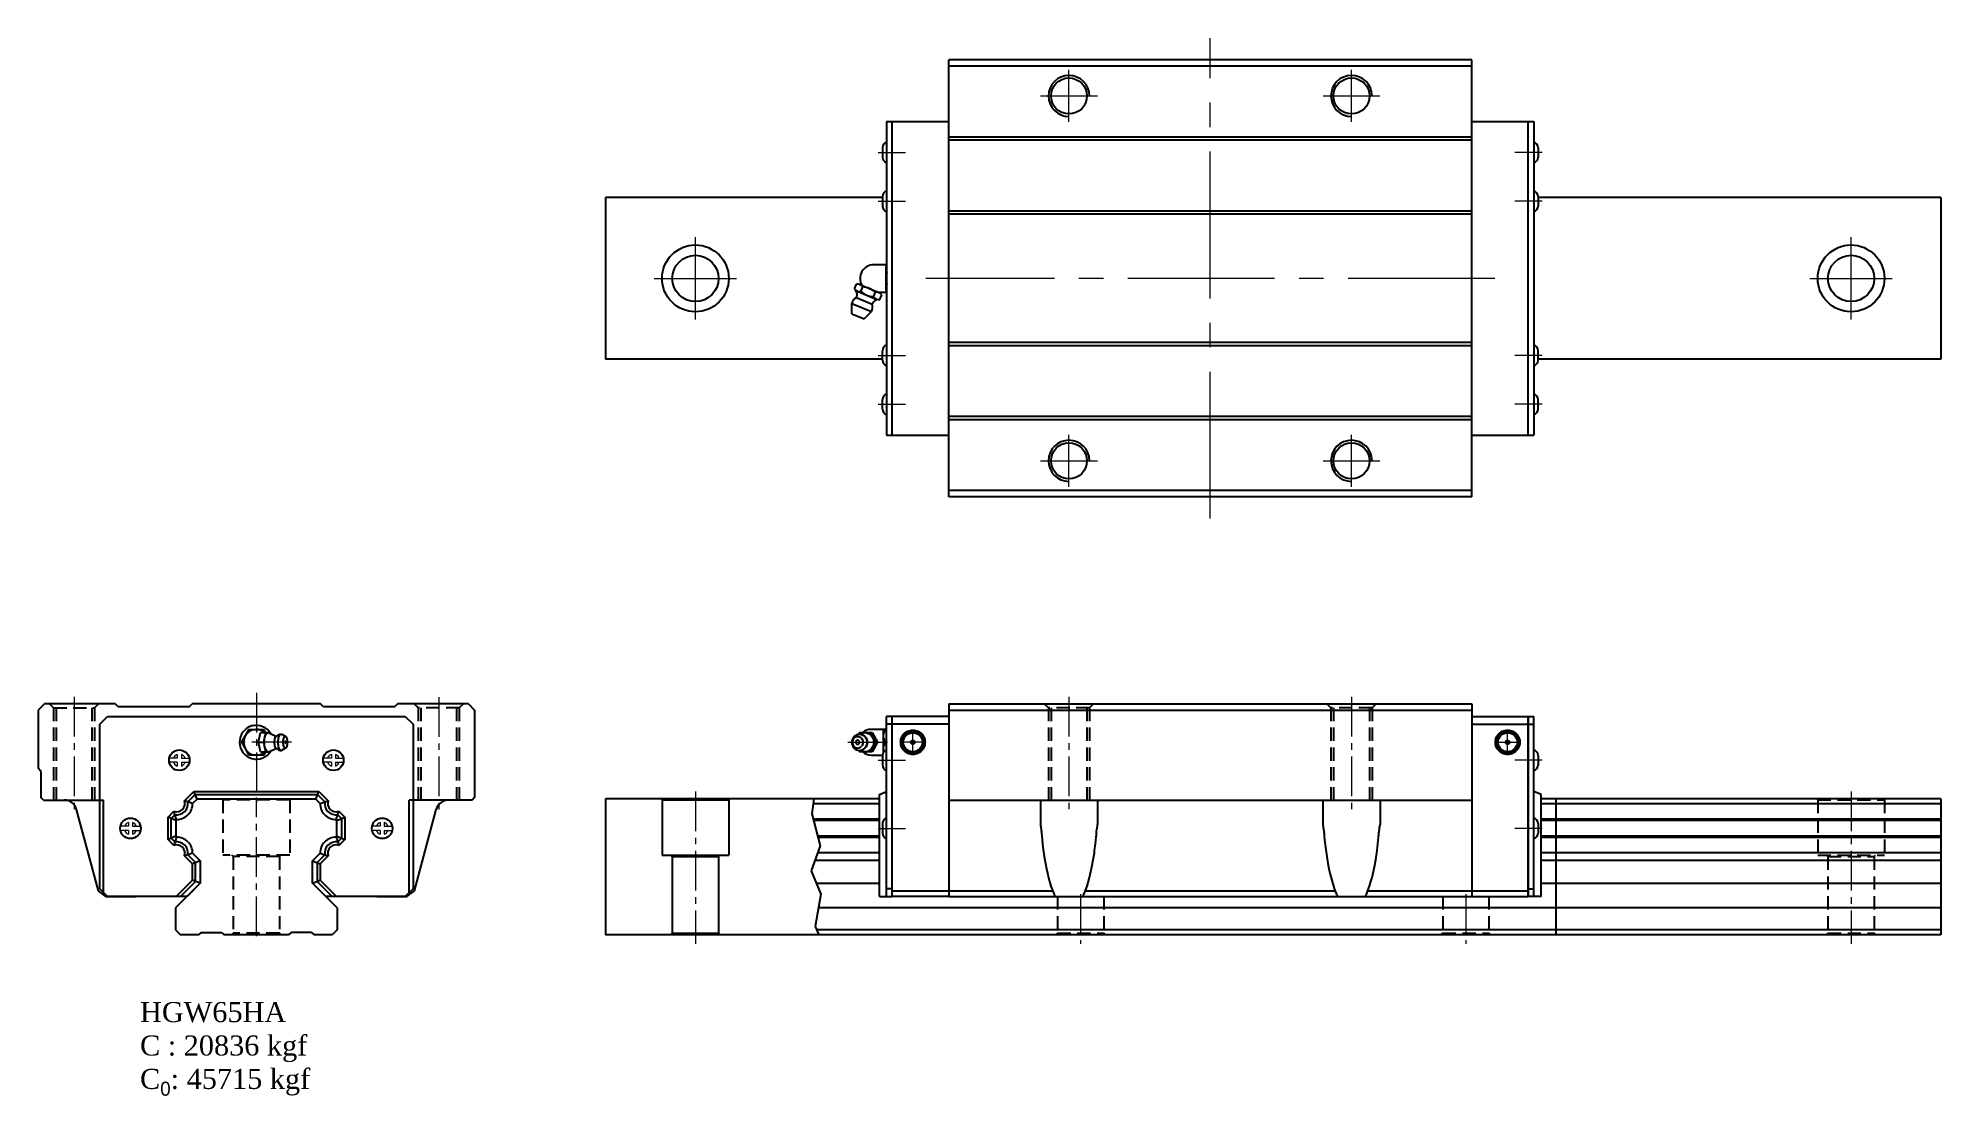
# Model space of a CAD drawing. Extents: x -85 to 656, y -78 to 334.
import ezdxf

# ---------------------------------------------------------------- set-up
doc = ezdxf.new("R2010")
doc.units = 0
doc.header["$LTSCALE"] = 3
doc.header["$MEASUREMENT"] = 0
doc.header["$PDSIZE"] = 0.001
doc.linetypes.add('CENTER2', pattern=[28.575, 19.05, -3.175, 3.175, -3.175])
doc.linetypes.add('DASHED2', pattern=[9.525, 6.35, -3.175])
doc.layers.get('0').update_dxf_attribs({"linetype": 'CONTINUOUS'})
doc.layers.add('中心線', color=4, linetype='CENTER2', lineweight=20)
doc.layers.add('指線', color=3, linetype='CONTINUOUS', lineweight=15)
doc.layers.add('建構線', color=1, linetype='CONTINUOUS')
doc.layers.add('虛線', color=6, linetype='DASHED2', plot=False)

msp = doc.modelspace()

# ---------------------------------------------------------------- linework, layer by layer
for p, q in [((473.23, 325.54), (269.63, 325.54)), ((269.63, 155.54), (269.63, 325.54)), ((473.23, 323.09), (269.63, 323.09)), ((473.23, 155.54), (473.23, 325.54)), ((245.43, 301.54), (245.43, 179.54)), ((245.43, 301.54), (269.63, 301.54)), ((247.63, 179.54), (247.63, 301.54)), ((473.23, 301.54), (497.43, 301.54)), ((495.23, 179.54), (495.23, 301.54)), ((497.43, 301.54), (497.43, 179.54)), ((243.79, 291.4), (243.79, 287.69)), ((473.23, 295.54), (269.63, 295.54)), ((473.23, 294.34), (269.63, 294.34)), ((499.07, 291.4), (499.07, 287.69)), ((135.96, 272.04), (135.96, 209.04)), ((243.79, 272.04), (135.96, 272.04)), ((243.79, 272.4), (243.79, 268.69)), ((473.23, 266.74), (269.63, 266.74)), ((499.07, 272.4), (499.07, 268.69)), ((655.96, 272.04), (499.07, 272.04)), ((655.96, 272.04), (655.96, 209.04)), ((473.23, 265.54), (269.63, 265.54)), ((240.4, 245.88), (245.29, 245.88)), ((245.19, 235.94), (245.19, 245.14)), ((232.89, 236.44), (233.65, 238.28)), ((235.04, 238.13), (242.48, 235.05)), ((235.36, 235.41), (236.13, 237.25)), ((231.86, 226.76), (231.86, 230.8)), ((231.86, 230.8), (239.54, 227.62)), ((233.94, 232.97), (239.85, 230.52)), ((233.97, 235.56), (241.41, 232.48)), ((240.32, 233.36), (241.09, 235.2)), ((241.91, 235.21), (245.29, 235.21)), ((242.8, 232.33), (243.56, 234.17)), ((231.86, 226.76), (236.68, 224.76)), ((236.68, 224.76), (239.54, 227.62)), ((473.23, 215.54), (269.63, 215.54)), ((243.79, 209.04), (135.96, 209.04)), ((243.79, 208.69), (243.79, 212.4)), ((473.23, 214.34), (269.63, 214.34)), ((499.07, 208.69), (499.07, 212.4)), ((655.96, 209.04), (499.07, 209.04)), ((243.79, 189.69), (243.79, 193.4)), ((499.07, 189.69), (499.07, 193.4)), ((473.23, 186.74), (269.63, 186.74)), ((473.23, 185.54), (269.63, 185.54)), ((245.43, 179.54), (269.63, 179.54)), ((473.23, 179.54), (497.43, 179.54)), ((473.23, 157.99), (269.63, 157.99)), ((473.23, 155.54), (269.63, 155.54)), ((245.43, 0), (245.43, 70)), ((247.63, 70), (245.43, 70)), ((247.63, 67), (245.43, 67)), ((247.63, 0), (247.63, 70)), ((495.23, 0), (495.23, 70)), ((495.23, 70), (497.43, 70)), ((495.23, 67), (497.43, 67)), ((497.43, 0), (497.43, 70)), ((243.79, 54.85), (243.79, 51.15)), ((499.07, 54.85), (499.07, 51.15)), ((242.63, 39.7), (245.43, 40.9)), ((242.63, 0), (242.63, 39.7)), ((500.23, 39.7), (497.43, 40.9)), ((500.23, 0), (500.23, 39.7)), ((243.79, 28.35), (243.79, 24.65)), ((499.07, 28.35), (499.07, 24.65)), ((242.63, 0), (247.63, 0)), ((247.63, 3), (245.43, 3)), ((495.23, 3), (497.43, 3)), ((500.23, 0), (495.23, 0))]:
    msp.add_line(p, q)
at = {"ltscale": 0.27}
for p, q in [((-82.55, 75), (-85, 72.55)), ((-55, 75), (-82.55, 75)), ((-53.8, 73.8), (-55, 75)), ((-26.2, 73.8), (-25, 75)), ((25, 75), (-25, 75)), ((26.2, 73.8), (25, 75)), ((53.8, 73.8), (55, 75)), ((82.55, 75), (55, 75)), ((82.55, 75), (85, 72.55)), ((269.63, 75), (269.63, 0)), ((269.63, 75), (473.23, 75)), ((473.23, 75), (473.23, 0)), ((-85, 72.55), (-85, 50)), ((-61, 67), (-58, 70)), ((-61, 3), (-61, 67)), ((-58, 70), (58, 70)), ((-26.2, 73.8), (-53.8, 73.8)), ((53.8, 73.8), (26.2, 73.8)), ((58, 70), (61, 67)), ((61, 67), (61, 3)), ((85, 72.55), (85, 38.5)), ((247.63, 0), (247.63, 70)), ((247.63, 0), (247.63, 70)), ((269.63, 70), (247.63, 70)), ((247.63, 0), (247.63, 70)), ((247.63, 0), (247.63, 70)), ((269.63, 67), (247.63, 67)), ((269.63, 72.55), (473.23, 72.55)), ((473.23, 70), (495.23, 70)), ((473.23, 67), (495.23, 67)), ((495.23, 70), (495.23, 0)), ((495.23, 70), (495.23, 0)), ((-2.89, 65), (-5.77, 60)), ((-5.77, 60), (-2.89, 55)), ((-2.89, 65), (2.89, 65)), ((0.8, 60), (1.63, 63.75)), ((0.8, 60), (2.91, 60)), ((1.63, 56.25), (0.8, 60)), ((1.63, 63.75), (5.39, 63.75)), ((3.61, 63.75), (2.89, 65)), ((2.91, 60), (3.74, 63.75)), ((3.74, 56.25), (2.91, 60)), ((3.13, 60), (3.16, 60.73)), ((3.16, 59.27), (3.13, 60)), ((3.16, 60.73), (3.24, 61.44)), ((3.24, 61.44), (3.37, 62.08)), ((3.37, 62.08), (3.55, 62.65)), ((3.55, 62.65), (3.77, 63.12)), ((3.77, 63.12), (4.02, 63.47)), ((4.02, 63.47), (4.29, 63.68)), ((4.29, 63.68), (4.57, 63.75)), ((4.57, 63.75), (4.85, 63.68)), ((4.85, 63.68), (7.35, 62.55)), ((5.47, 63.39), (5.39, 63.75)), ((7.1, 60), (7.12, 60.48)), ((7.12, 59.52), (7.1, 60)), ((7.12, 60.48), (7.17, 60.93)), ((7.17, 59.07), (7.12, 59.52)), ((7.17, 60.93), (7.26, 61.36)), ((7.26, 61.36), (7.38, 61.73)), ((7.35, 62.55), (7.65, 62.42)), ((7.38, 61.73), (7.52, 62.03)), ((7.52, 62.03), (7.68, 62.25)), ((7.65, 62.42), (7.92, 62.43)), ((7.68, 62.25), (7.85, 62.39)), ((7.85, 62.39), (7.92, 62.43)), ((7.92, 62.43), (8.61, 62.89)), ((8.4, 62.72), (8.61, 62.89)), ((8.48, 60), (8.51, 60.62)), ((8.51, 59.38), (8.48, 60)), ((8.51, 60.62), (8.58, 61.22)), ((8.58, 58.78), (8.51, 59.38)), ((8.58, 61.22), (8.69, 61.77)), ((8.61, 62.89), (9.02, 63.1)), ((8.69, 61.77), (8.84, 62.26)), ((8.84, 62.26), (9.03, 62.65)), ((9.02, 63.1), (9.25, 63.16)), ((9.03, 62.65), (9.24, 62.95)), ((9.24, 62.95), (9.47, 63.13)), ((9.25, 63.16), (9.7, 63.19)), ((9.47, 63.13), (9.7, 63.19)), ((9.7, 63.19), (9.94, 63.13)), ((9.94, 63.13), (11.51, 62.2)), ((10.48, 60), (10.5, 60.44)), ((10.5, 59.56), (10.48, 60)), ((10.5, 60.44), (10.55, 60.86)), ((10.55, 59.14), (10.5, 59.56)), ((10.55, 60.86), (10.63, 61.25)), ((10.63, 61.25), (10.73, 61.58)), ((10.73, 61.58), (10.86, 61.86)), ((10.86, 61.86), (11.01, 62.07)), ((11.01, 62.07), (11.17, 62.2)), ((11.17, 62.2), (11.34, 62.24)), ((11.34, 62.24), (11.51, 62.2)), ((11.51, 62.2), (11.67, 62.07)), ((11.82, 61.86), (11.67, 62.07)), ((11.95, 61.58), (11.82, 61.86)), ((12.05, 61.25), (11.95, 61.58)), ((12.13, 60.86), (12.05, 61.25)), ((12.18, 60.44), (12.13, 60.86)), ((12.13, 59.14), (12.18, 59.56)), ((12.2, 60), (12.18, 60.44)), ((12.18, 59.56), (12.2, 60)), ((231.92, 60.62), (231.86, 60)), ((231.86, 60), (231.92, 59.38)), ((232.08, 61.22), (231.92, 60.62)), ((231.92, 59.38), (232.08, 58.78)), ((232.1, 60.44), (232.06, 60)), ((232.06, 60), (232.1, 59.56)), ((232.36, 61.77), (232.08, 61.22)), ((232.22, 60.86), (232.1, 60.44)), ((232.1, 59.56), (232.22, 59.14)), ((232.41, 61.25), (232.22, 60.86)), ((232.72, 62.26), (232.36, 61.77)), ((232.67, 61.58), (232.41, 61.25)), ((232.67, 61.58), (232.98, 61.86)), ((232.72, 62.26), (233.17, 62.65)), ((232.98, 61.86), (233.34, 62.07)), ((233.17, 62.65), (233.68, 62.95)), ((233.31, 62.05), (233.31, 62.05)), ((233.34, 62.07), (233.73, 62.2)), ((233.68, 62.95), (234.23, 63.13)), ((233.73, 62.2), (234.13, 62.24)), ((234.13, 62.24), (234.54, 62.2)), ((234.23, 63.13), (234.81, 63.19)), ((234.54, 62.2), (234.92, 62.07)), ((234.94, 63.75), (234.63, 63.17)), ((234.81, 63.19), (235.38, 63.13)), ((234.92, 62.07), (235.28, 61.86)), ((234.94, 63.75), (239.81, 63.75)), ((235.09, 63.16), (235.61, 63.47)), ((235.28, 61.86), (235.59, 61.58)), ((235.38, 63.13), (235.56, 63.1)), ((235.38, 63.13), (235.94, 62.95)), ((235.56, 63.1), (236.11, 62.92)), ((235.59, 61.58), (235.85, 61.25)), ((235.61, 63.47), (236.26, 63.68)), ((235.85, 61.25), (236.04, 60.86)), ((235.94, 62.95), (236.45, 62.65)), ((236.04, 60.86), (236.16, 60.44)), ((236.16, 59.56), (236.04, 59.14)), ((236.11, 62.92), (236.62, 62.63)), ((236.16, 60.44), (236.2, 60)), ((236.2, 60), (236.16, 59.56)), ((236.26, 63.68), (236.94, 63.75)), ((236.45, 62.65), (236.89, 62.26)), ((236.62, 62.63), (237.06, 62.23)), ((236.89, 62.26), (237.26, 61.77)), ((236.94, 63.75), (237.61, 63.68)), ((237.06, 62.23), (237.42, 61.75)), ((237.26, 61.77), (237.53, 61.22)), ((237.42, 61.75), (237.69, 61.21)), ((237.53, 61.22), (237.7, 60.62)), ((237.7, 59.38), (237.53, 58.78)), ((237.61, 63.68), (238.26, 63.47)), ((237.69, 61.21), (237.86, 60.62)), ((237.86, 59.38), (237.69, 58.79)), ((237.7, 60.62), (237.76, 60)), ((237.76, 60), (237.7, 59.38)), ((237.86, 60.62), (237.91, 60)), ((237.91, 60), (237.86, 59.38)), ((238.26, 63.47), (238.86, 63.12)), ((238.86, 63.12), (239.39, 62.65)), ((238.94, 63.75), (240.94, 60)), ((240.94, 60), (238.94, 56.25)), ((245.43, 65), (239.35, 65)), ((239.39, 62.65), (239.82, 62.08)), ((239.81, 63.75), (241.81, 60)), ((241.81, 60), (239.81, 56.25)), ((239.82, 62.08), (240.14, 61.44)), ((240.14, 61.44), (240.34, 60.73)), ((240.34, 60.73), (240.4, 60)), ((240.4, 60), (240.34, 59.27)), ((240.94, 60), (241.81, 60)), ((244.03, 65), (244.03, 55.82)), ((245.01, 60), (245.43, 60)), ((2.89, 55), (-2.89, 55)), ((1.63, 56.25), (5.39, 56.25)), ((3.61, 56.25), (2.89, 55)), ((3.24, 58.57), (3.16, 59.27)), ((3.37, 57.92), (3.24, 58.57)), ((3.55, 57.35), (3.37, 57.92)), ((3.77, 56.88), (3.55, 57.35)), ((4.02, 56.54), (3.77, 56.88)), ((4.02, 56.54), (4.29, 56.32)), ((4.29, 56.32), (4.57, 56.25)), ((4.57, 56.25), (4.85, 56.32)), ((4.85, 56.32), (7.35, 57.46)), ((5.39, 56.25), (5.47, 56.61)), ((7.26, 58.65), (7.17, 59.07)), ((7.38, 58.28), (7.26, 58.65)), ((7.35, 57.46), (7.65, 57.58)), ((7.52, 57.97), (7.38, 58.28)), ((7.68, 57.75), (7.52, 57.97)), ((7.59, 57.58), (7.65, 57.58)), ((7.65, 57.58), (7.92, 57.57)), ((7.68, 57.75), (7.85, 57.61)), ((7.85, 57.61), (7.92, 57.57)), ((7.92, 57.57), (8.61, 57.11)), ((8.69, 58.23), (8.58, 58.78)), ((8.61, 57.11), (9.02, 56.9)), ((8.84, 57.74), (8.69, 58.23)), ((9.03, 57.35), (8.84, 57.74)), ((9.02, 56.9), (9.25, 56.84)), ((9.24, 57.05), (9.03, 57.35)), ((9.24, 57.05), (9.47, 56.87)), ((9.25, 56.84), (9.7, 56.81)), ((9.47, 56.87), (9.7, 56.81)), ((9.7, 56.81), (9.94, 56.87)), ((9.94, 56.87), (11.51, 57.8)), ((10.63, 58.76), (10.55, 59.14)), ((10.73, 58.42), (10.63, 58.76)), ((10.86, 58.14), (10.73, 58.42)), ((11.01, 57.93), (10.86, 58.14)), ((11, 57.95), (11, 57.95)), ((11.01, 57.93), (11.17, 57.8)), ((11.17, 57.8), (11.34, 57.76)), ((11.34, 57.76), (11.51, 57.8)), ((11.51, 57.8), (11.67, 57.93)), ((11.67, 57.93), (11.82, 58.14)), ((11.82, 58.14), (11.95, 58.42)), ((11.95, 58.42), (12.05, 58.76)), ((12.05, 58.76), (12.13, 59.14)), ((232.08, 58.78), (232.36, 58.23)), ((232.22, 59.14), (232.41, 58.76)), ((232.36, 58.23), (232.72, 57.74)), ((232.41, 58.76), (232.67, 58.42)), ((232.67, 58.42), (232.98, 58.14)), ((232.72, 57.74), (233.17, 57.35)), ((232.98, 58.14), (233.34, 57.93)), ((233.17, 57.35), (233.68, 57.05)), ((233.31, 57.95), (233.31, 57.95)), ((233.34, 57.93), (233.73, 57.8)), ((233.68, 57.05), (234.23, 56.87)), ((233.73, 57.8), (234.13, 57.76)), ((234.13, 57.76), (234.54, 57.8)), ((234.23, 56.87), (234.81, 56.81)), ((234.54, 57.8), (234.92, 57.93)), ((234.63, 56.83), (234.94, 56.25)), ((234.81, 56.81), (235.38, 56.87)), ((234.92, 57.93), (235.28, 58.14)), ((239.81, 56.25), (234.94, 56.25)), ((235.09, 56.84), (235.61, 56.54)), ((235.28, 58.14), (235.59, 58.42)), ((235.38, 56.87), (235.94, 57.05)), ((235.38, 56.87), (235.56, 56.9)), ((235.56, 56.9), (236.11, 57.08)), ((235.85, 58.76), (235.59, 58.42)), ((235.61, 56.54), (236.26, 56.32)), ((236.04, 59.14), (235.85, 58.76)), ((235.94, 57.05), (236.45, 57.35)), ((236.11, 57.08), (236.62, 57.38)), ((236.26, 56.32), (236.94, 56.25)), ((236.45, 57.35), (236.89, 57.74)), ((236.62, 57.38), (237.06, 57.77)), ((237.26, 58.23), (236.89, 57.74)), ((236.94, 56.25), (237.61, 56.32)), ((237.42, 58.25), (237.06, 57.77)), ((237.53, 58.78), (237.26, 58.23)), ((237.69, 58.79), (237.42, 58.25)), ((237.61, 56.32), (238.26, 56.54)), ((238.26, 56.54), (238.86, 56.88)), ((238.86, 56.88), (239.39, 57.35)), ((239.35, 55), (243.8, 55)), ((239.82, 57.92), (239.39, 57.35)), ((240.14, 58.57), (239.82, 57.92)), ((240.34, 59.27), (240.14, 58.57)), ((-85, 50), (-84.19, 49.19)), ((-83.9, 48.49), (-83.9, 38.5)), ((-82.9, 37.5), (-83.9, 38.5)), ((-82.9, 37.5), (-59.5, 37.5)), ((-59.5, 0.67), (-59.5, 37.5)), ((-28.01, 37.24), (-24.34, 40.9)), ((-26.67, 36.87), (-28.01, 37.24)), ((-26.67, 36.87), (-23.85, 39.7)), ((-23.1, 37.9), (-24.81, 36.19)), ((-23.1, 37.9), (-24.81, 36.19)), ((-24.34, 40.9), (24.34, 40.9)), ((-23.1, 37.9), (-24.34, 40.9)), ((-23.85, 39.7), (23.85, 39.7)), ((23.1, 37.9), (-23.1, 37.9)), ((23.1, 37.9), (-23.1, 37.9)), ((23.1, 37.9), (24.34, 40.9)), ((24.81, 36.19), (23.1, 37.9)), ((24.81, 36.19), (23.1, 37.9)), ((23.85, 39.7), (26.67, 36.87)), ((24.34, 40.9), (28.01, 37.24)), ((26.67, 36.87), (28.01, 37.24)), ((59.5, 0.67), (59.5, 37.5)), ((84, 37.5), (59.5, 37.5)), ((85, 38.5), (84, 37.5)), ((242.63, 38), (135.96, 38)), ((135.96, 38), (135.96, -15)), ((157.96, 37.6), (157.73, 38)), ((157.96, 37.6), (183.96, 37.6)), ((157.96, 37.6), (157.96, 16)), ((183.96, 37.6), (184.19, 38)), ((183.96, 37.6), (183.96, 16)), ((269.63, 37.5), (473.23, 37.5)), ((305.28, 37.5), (305.28, 27.94)), ((327.58, 37.5), (327.58, 27.94)), ((415.28, 37.5), (415.28, 27.94)), ((437.58, 37.5), (437.58, 27.94)), ((655.96, 38), (500.23, 38)), ((505.96, 38), (505.96, -15)), ((655.96, 38), (655.96, -15)), ((-61.51, 2.22), (-69.97, 33.79)), ((-34.4, 30.84), (-32.1, 33.14)), ((-31.4, 29.6), (-34.4, 30.84)), ((-34.4, 22.16), (-34.4, 30.84)), ((-33.2, 30.35), (-31.74, 31.81)), ((-33.2, 22.66), (-33.2, 30.35)), ((-31.74, 31.81), (-32.1, 33.14)), ((-31.05, 29.95), (-31.74, 31.81)), ((-31.05, 29.95), (-31.4, 29.6)), ((-31.05, 29.95), (-31.4, 29.6)), ((-24.81, 36.19), (-26.67, 36.87)), ((24.81, 36.19), (26.67, 36.87)), ((31.05, 29.95), (31.74, 31.81)), ((31.4, 29.6), (31.05, 29.95)), ((31.4, 29.6), (31.05, 29.95)), ((31.4, 29.6), (34.4, 30.84)), ((31.74, 31.81), (32.1, 33.14)), ((31.74, 31.81), (33.2, 30.35)), ((32.1, 33.14), (34.4, 30.84)), ((33.2, 30.35), (33.2, 22.66)), ((34.4, 30.84), (34.4, 22.16)), ((61.54, 2.22), (70, 33.79)), ((242.63, 36.09), (216.82, 36.09)), ((242.63, 30.05), (216.86, 30.05)), ((655.96, 36.09), (500.23, 36.09)), ((655.96, 30.05), (500.23, 30.05)), ((-31.4, 23.4), (-34.4, 22.16)), ((-31.74, 21.19), (-33.2, 22.66)), ((-31.05, 23.05), (-31.74, 21.19)), ((-31.4, 29.6), (-31.4, 23.4)), ((-31.4, 29.6), (-31.4, 23.4)), ((-31.4, 23.4), (-31.05, 23.05)), ((-31.4, 23.4), (-31.05, 23.05)), ((31.05, 23.05), (31.4, 23.4)), ((31.05, 23.05), (31.4, 23.4)), ((31.05, 23.05), (31.74, 21.19)), ((31.4, 23.4), (31.4, 29.6)), ((31.4, 23.4), (31.4, 29.6)), ((31.4, 23.4), (34.4, 22.16)), ((33.2, 22.66), (31.74, 21.19)), ((242.63, 29.5), (216.99, 29.5)), ((242.63, 23.5), (218.53, 23.5)), ((242.63, 22.95), (218.66, 22.95)), ((655.96, 29.5), (500.23, 29.5)), ((655.96, 23.5), (500.23, 23.5)), ((655.96, 22.95), (500.23, 22.95)), ((-32.1, 19.86), (-34.4, 22.16)), ((-31.74, 21.19), (-32.1, 19.86)), ((-26.67, 16.13), (-28.01, 15.76)), ((-24.9, 12.66), (-28.01, 15.76)), ((-24.81, 16.81), (-26.67, 16.13)), ((-23.7, 13.16), (-26.67, 16.13)), ((-24.81, 16.81), (-21.9, 13.9)), ((-24.81, 16.81), (-21.9, 13.9)), ((21.9, 13.9), (24.81, 16.81)), ((21.9, 13.9), (24.81, 16.81)), ((26.67, 16.13), (23.7, 13.16)), ((24.81, 16.81), (26.67, 16.13)), ((28.01, 15.76), (24.9, 12.66)), ((26.67, 16.13), (28.01, 15.76)), ((31.74, 21.19), (32.1, 19.86)), ((34.4, 22.16), (32.1, 19.86)), ((157.96, 16), (183.96, 16)), ((161.96, 15.5), (161.46, 16)), ((161.96, 15.5), (179.96, 15.5)), ((161.96, 15.5), (161.96, -14.3)), ((179.96, 15.5), (180.46, 16)), ((179.96, 15.5), (179.96, -14.3)), ((242.63, 16.91), (218.52, 16.91)), ((655.96, 16.91), (500.23, 16.91)), ((-21.9, 13.9), (-24.9, 12.66)), ((-24.9, 6.34), (-24.9, 12.66)), ((-23.7, 5.85), (-23.7, 13.16)), ((-21.9, 13.9), (-21.9, 5.1)), ((-21.9, 13.9), (-21.9, 5.1)), ((21.9, 5.1), (21.9, 13.9)), ((21.9, 13.9), (24.9, 12.66)), ((21.9, 5.1), (21.9, 13.9)), ((23.7, 13.16), (23.7, 5.85)), ((24.9, 12.66), (24.9, 6.34)), ((242.63, 14), (217.5, 14)), ((655.96, 14), (500.23, 14)), ((-58.62, 0), (-61.51, 2.22)), ((-58, 0), (-61, 3)), ((-58.62, 0), (-46.94, 0)), ((-27, 0), (-58, 0)), ((-21.9, 5.1), (-31.5, -4.5)), ((-31.24, 0), (-24.9, 6.34)), ((-29.55, 0), (-23.7, 5.85)), ((-21.9, 5.1), (-27, 0)), ((-21.9, 5.1), (-24.9, 6.34)), ((21.9, 5.1), (24.9, 6.34)), ((27, 0), (21.9, 5.1)), ((31.5, -4.5), (21.9, 5.1)), ((23.7, 5.85), (29.55, 0)), ((24.9, 6.34), (31.24, 0)), ((58, 0), (27, 0)), ((46.94, 0), (58.64, 0)), ((61, 3), (58, 0)), ((58.64, 0), (61.54, 2.22)), ((242.63, 5), (218.05, 5)), ((247.63, 2.22), (310.05, 2.22)), ((269.63, 0), (247.63, 0)), ((269.63, 0), (473.23, 0)), ((322.82, 2.22), (420.05, 2.22)), ((432.82, 2.22), (495.23, 2.22)), ((473.23, 0), (495.23, 0)), ((655.96, 5), (500.23, 5)), ((-31.5, -4.5), (-31.5, -13)), ((31.5, -4.5), (31.5, -13)), ((655.96, -4.5), (218.8, -4.5)), ((-31.5, -13), (-29.5, -15)), ((-21.5, -14), (-22.5, -15)), ((-21.5, -14), (-13.5, -14)), ((-13.5, -14), (-12.5, -15)), ((13.5, -14), (12.5, -15)), ((21.5, -14), (13.5, -14)), ((21.5, -14), (22.5, -15)), ((31.5, -13), (29.5, -15)), ((161.26, -15), (161.96, -14.3)), ((161.96, -14.3), (179.96, -14.3)), ((180.66, -15), (179.96, -14.3)), ((655.96, -13), (218.14, -13)), ((-22.5, -15), (-29.5, -15)), ((12.5, -15), (-12.5, -15)), ((29.5, -15), (22.5, -15)), ((655.96, -15), (135.96, -15))]:
    msp.add_line(p, q, dxfattribs=at)
for points in [[(11.19, 60), (11.23, 59.73), (11.27, 59.65), (11.32, 59.61), (11.36, 59.61), (11.41, 59.65), (11.45, 59.73), (11.48, 59.89), (11.49, 60), (11.45, 60.27), (11.41, 60.35), (11.36, 60.39), (11.32, 60.39), (11.27, 60.35), (11.23, 60.27), (11.2, 60.11), (11.19, 60)], [(234.87, 60), (234.83, 60.26), (234.77, 60.4), (234.7, 60.52), (234.6, 60.62), (234.48, 60.71), (234.36, 60.76), (234.19, 60.8), (234.04, 60.79), (233.91, 60.76), (233.76, 60.69), (233.62, 60.58), (233.51, 60.44), (233.44, 60.29), (233.41, 60.16), (233.39, 60), (233.43, 59.74), (233.49, 59.61), (233.57, 59.48), (233.67, 59.38), (233.78, 59.3), (233.9, 59.24), (234.07, 59.2), (234.22, 59.21), (234.36, 59.24), (234.5, 59.31), (234.64, 59.42), (234.75, 59.56), (234.82, 59.71), (234.86, 59.84), (234.87, 60)], [(305.28, 27.86), (305.3, 27.72), (305.33, 27.51), (305.34, 27.42), (305.41, 27.09), (305.46, 26.79), (305.56, 26.21), (305.65, 25.53), (305.68, 25.28), (305.71, 24.86), (305.75, 24.46), (305.82, 23.61), (305.97, 21.97), (306.27, 19.23), (306.64, 16.42), (306.78, 15.49), (307.24, 12.77), (307.65, 10.68), (308.01, 9.06), (308.47, 7.21), (308.86, 5.79), (309.4, 4.05), (309.86, 2.71), (310.48, 1.13), (310.65, 0.76), (310.73, 0.57), (310.85, 0.35), (311.11, 0)], [(321.76, 0), (321.78, 0.02), (322.04, 0.4), (322.14, 0.59), (322.23, 0.78), (322.84, 2.29), (323.46, 4.03), (323.89, 5.4), (324.43, 7.34), (325, 9.72), (325.39, 11.58), (325.88, 14.22), (326.3, 16.95), (326.42, 17.87), (326.73, 20.43), (327, 23.08), (327.08, 23.96), (327.14, 24.74), (327.17, 25.12), (327.2, 25.48), (327.28, 26.07), (327.37, 26.62), (327.4, 26.79), (327.47, 27.18), (327.53, 27.47), (327.56, 27.7), (327.57, 27.76), (327.58, 27.89), (327.57, 27.94), (327.55, 27.94)], [(415.28, 27.86), (415.3, 27.72), (415.33, 27.51), (415.34, 27.42), (415.41, 27.09), (415.46, 26.79), (415.56, 26.21), (415.65, 25.53), (415.68, 25.28), (415.71, 24.86), (415.75, 24.46), (415.82, 23.61), (415.97, 21.97), (416.27, 19.23), (416.64, 16.42), (416.78, 15.49), (417.24, 12.77), (417.65, 10.68), (418.01, 9.06), (418.47, 7.21), (418.86, 5.79), (419.4, 4.05), (419.86, 2.71), (420.48, 1.13), (420.65, 0.76), (420.73, 0.57), (420.85, 0.35), (421.11, 0)], [(431.76, 0), (431.78, 0.02), (432.04, 0.4), (432.14, 0.59), (432.23, 0.78), (432.84, 2.29), (433.46, 4.03), (433.89, 5.4), (434.43, 7.34), (435, 9.72), (435.39, 11.58), (435.88, 14.22), (436.3, 16.95), (436.42, 17.87), (436.73, 20.43), (437, 23.08), (437.08, 23.96), (437.14, 24.74), (437.17, 25.12), (437.2, 25.48), (437.28, 26.07), (437.37, 26.62), (437.4, 26.79), (437.47, 27.18), (437.53, 27.47), (437.56, 27.7), (437.57, 27.76), (437.58, 27.89), (437.57, 27.94), (437.55, 27.94)]]:
    msp.add_lwpolyline(points, dxfattribs=at)
for centre, radius in [((316.43, 311.54), 7), ((426.43, 311.54), 7), ((170.96, 240.54), 13), ((620.96, 240.54), 13), ((170.96, 240.54), 9), ((620.96, 240.54), 9), ((316.43, 169.54), 7), ((426.43, 169.54), 7)]:
    msp.add_circle(centre, radius)
for centre, radius in [((255.63, 60), 3.73), ((255.63, 60), 0.75), ((487.23, 60), 3.73), ((487.23, 60), 0.75), ((-30, 53), 4), ((30, 53), 4), ((-49, 26.5), 4), ((49, 26.5), 4)]:
    msp.add_circle(centre, radius, dxfattribs=at)
for centre, radius, start, end in [((246.05, 291.36), 2.26, 105.96302, 179.07236), ((496.81, 291.36), 2.26, 0.92764, 74.03698), ((246.05, 287.73), 2.26, 180.92764, 254.03698), ((496.81, 287.73), 2.26, 285.96302, 359.07236), ((246.05, 272.36), 2.26, 105.96302, 179.07236), ((496.81, 272.36), 2.26, 0.92764, 74.03698), ((246.05, 268.73), 2.26, 180.92764, 254.03698), ((496.81, 268.73), 2.26, 285.96302, 359.07236), ((240.4, 240.54), 5.33, 90, 210.8352), ((248.02, 245.14), 2.83, 156.28653, 203.71347), ((234.09, 235.85), 2.47, 34.63278, 100.36722), ((235.2, 228), 9.3, 50.72135, 84.27865), ((255.82, 240.54), 10.62, 167.83494, 192.16506), ((235.52, 229.73), 3.81, 118.58649, 163.58649), ((234.92, 237.84), 2.47, 214.63278, 280.36722), ((231.19, 234.2), 2.75, 335.8479, 45.8479), ((241.25, 242.61), 9.3, 230.72135, 264.27865), ((236.19, 229.45), 3.81, 331.41351, 16.41351), ((242.42, 229.55), 2.75, 89.1521, 159.1521), ((242.36, 234.76), 2.47, 214.63278, 280.36722), ((241.53, 232.77), 2.47, 34.63278, 100.36722), ((248.02, 235.94), 2.83, 156.28653, 203.71347), ((246.05, 212.36), 2.26, 105.96302, 179.07236), ((246.05, 208.73), 2.26, 180.92764, 254.03698), ((496.81, 212.36), 2.26, 0.92764, 74.03698), ((496.81, 208.73), 2.26, 285.96302, 359.07236), ((246.05, 193.36), 2.26, 105.96302, 179.07236), ((496.81, 193.36), 2.26, 0.92764, 74.03698), ((246.05, 189.73), 2.26, 180.92764, 254.03698), ((496.81, 189.73), 2.26, 285.96302, 359.07236), ((246.05, 54.81), 2.26, 105.96302, 179.07236), ((496.81, 54.81), 2.26, 0.92764, 74.03698), ((246.05, 51.19), 2.26, 180.92764, 254.03698), ((496.81, 51.19), 2.26, 285.96302, 359.07236), ((246.05, 28.32), 2.26, 105.96302, 179.07236), ((496.81, 28.32), 2.26, 0.92764, 74.03698), ((246.05, 24.69), 2.26, 180.92764, 254.03698), ((496.81, 24.69), 2.26, 285.96302, 359.07236)]:
    msp.add_arc(centre, radius, start, end)
for centre, radius, start, end in [((0, 60), 6.56, 30.2433, 329.75669), ((0, 60), 5, 48.59038, 311.40962), ((239.35, 60), 5, 90, 131.40962), ((247.72, 62.5), 3.69, 137.3886, 222.6114), ((247.72, 57.5), 3.69, 137.38859, 200.64754), ((239.35, 60), 5, 228.59038, 270), ((-84.9, 48.49), 1, 0, 45), ((-74.8, 32.5), 5, 15, 90), ((-31.01, 36.15), 3.2, 250.07428, 19.92596), ((31.01, 36.15), 3.2, 160.07428, 289.92596), ((74.83, 32.5), 5, 90, 165), ((-31.01, 36.15), 4.4, 260.51673, 9.48351), ((-31.01, 36.15), 6.2, 269.63624, 0.364), ((-31.01, 36.15), 6.2, 269.63624, 0.364), ((31.01, 36.15), 6.2, 179.63624, 270.364), ((31.01, 36.15), 6.2, 179.63624, 270.364), ((31.01, 36.15), 4.4, 170.51673, 279.48351), ((-31.01, 16.85), 6.2, 359.62706, 90.37318), ((-31.01, 16.85), 6.2, 359.62706, 90.37318), ((31.01, 16.85), 6.2, 89.62706, 180.37318), ((31.01, 16.85), 6.2, 89.62706, 180.37318), ((-31.01, 16.85), 3.2, 340.06031, 109.93993), ((-31.01, 16.85), 4.4, 350.50542, 99.49482), ((31.01, 16.85), 4.4, 80.50542, 189.49482), ((31.01, 16.85), 3.2, 70.06031, 199.93993)]:
    msp.add_arc(centre, radius, start, end, dxfattribs=at)
for points in [[(250.88, 60), (250.93, 60.71), (251.35, 62.06), (252.67, 63.71), (254.57, 64.63), (256.69, 64.63), (258.6, 63.71), (259.91, 62.06), (260.33, 60.71), (260.38, 60)], [(260.38, 60), (260.33, 59.29), (259.91, 57.94), (258.6, 56.29), (256.69, 55.37), (254.57, 55.37), (252.67, 56.29), (251.35, 57.94), (250.93, 59.29), (250.88, 60)], [(251.41, 60), (251.45, 60.63), (251.59, 61.24), (251.82, 61.83), (252.14, 62.38), (252.53, 62.87), (253, 63.3), (253.52, 63.66), (254.09, 63.93), (254.69, 64.12), (255.32, 64.21), (255.95, 64.21), (256.57, 64.12), (257.18, 63.93), (257.74, 63.66), (258.27, 63.3), (258.73, 62.87), (259.12, 62.38), (259.44, 61.83), (259.67, 61.24), (259.81, 60.63), (259.86, 60)], [(259.86, 60), (259.81, 59.37), (259.67, 58.76), (259.44, 58.17), (259.12, 57.62), (258.73, 57.13), (258.27, 56.7), (257.74, 56.34), (257.18, 56.07), (256.57, 55.88), (255.95, 55.79), (255.32, 55.79), (254.69, 55.88), (254.09, 56.07), (253.52, 56.34), (253, 56.7), (252.53, 57.13), (252.14, 57.62), (251.82, 58.17), (251.59, 58.76), (251.45, 59.37), (251.41, 60)], [(482.48, 60), (482.53, 60.71), (482.95, 62.06), (484.27, 63.71), (486.17, 64.63), (488.29, 64.63), (490.2, 63.71), (491.51, 62.06), (491.93, 60.71), (491.98, 60)], [(491.98, 60), (491.93, 59.29), (491.51, 57.94), (490.2, 56.29), (488.29, 55.37), (486.17, 55.37), (484.27, 56.29), (482.95, 57.94), (482.53, 59.29), (482.48, 60)], [(483.01, 60), (483.05, 60.63), (483.19, 61.24), (483.42, 61.83), (483.74, 62.38), (484.13, 62.87), (484.6, 63.3), (485.12, 63.66), (485.69, 63.93), (486.29, 64.12), (486.92, 64.21), (487.55, 64.21), (488.17, 64.12), (488.78, 63.93), (489.34, 63.66), (489.87, 63.3), (490.33, 62.87), (490.72, 62.38), (491.04, 61.83), (491.27, 61.24), (491.41, 60.63), (491.46, 60)], [(491.46, 60), (491.41, 59.37), (491.27, 58.76), (491.04, 58.17), (490.72, 57.62), (490.33, 57.13), (489.87, 56.7), (489.34, 56.34), (488.78, 56.07), (488.17, 55.88), (487.55, 55.79), (486.92, 55.79), (486.29, 55.88), (485.69, 56.07), (485.12, 56.34), (484.6, 56.7), (484.13, 57.13), (483.74, 57.62), (483.42, 58.17), (483.19, 58.76), (483.05, 59.37), (483.01, 60)]]:
    msp.add_spline(points, degree=3, dxfattribs=at)
for p in [(12.2, 60), (231.86, 60)]:
    msp.add_point(p)
at = {"layer": '中心線'}
for p, q in [((371.43, 147.03), (371.43, 334.06)), ((316.43, 301.45), (316.43, 321.64)), ((426.43, 301.45), (426.43, 321.64)), ((305.4, 311.54), (327.47, 311.54)), ((415.4, 311.54), (437.47, 311.54)), ((242.13, 289.54), (252.78, 289.54)), ((500.73, 289.54), (490.09, 289.54)), ((242.13, 270.54), (252.78, 270.54)), ((500.73, 270.54), (490.09, 270.54)), ((170.96, 224.54), (170.96, 256.54)), ((620.96, 224.54), (620.96, 256.54)), ((154.96, 240.54), (186.96, 240.54)), ((170.96, 240.54), (170.96, 240.54)), ((482.23, 240.54), (260.63, 240.54)), ((604.96, 240.54), (636.96, 240.54)), ((620.96, 240.54), (620.96, 240.54)), ((242.13, 210.54), (252.78, 210.54)), ((500.73, 210.54), (490.09, 210.54)), ((242.13, 191.54), (252.78, 191.54)), ((500.73, 191.54), (490.09, 191.54)), ((316.43, 159.45), (316.43, 179.64)), ((426.43, 159.45), (426.43, 179.64)), ((305.4, 169.54), (327.47, 169.54)), ((415.4, 169.54), (437.47, 169.54)), ((242.13, 53), (252.78, 53)), ((500.73, 53), (490.09, 53)), ((242.13, 26.5), (252.78, 26.5)), ((500.73, 26.5), (490.09, 26.5))]:
    msp.add_line(p, q, dxfattribs=at)
at = {"layer": '中心線', "ltscale": 0.27}
for p, q in [((-71, 77.63), (-71, 33.42)), ((0, 79.2), (0, 36.5)), ((71, 77.57), (71, 33.42)), ((316.43, 77.63), (316.43, 33.42)), ((426.43, 77.63), (426.43, 33.42)), ((13.7, 60), (-8.06, 60)), ((230.36, 60), (246.43, 60)), ((260.63, 60), (250.63, 60)), ((255.63, 55), (255.63, 65)), ((482.23, 60), (492.23, 60)), ((487.23, 55), (487.23, 65)), ((0, -15.5), (0, 38.5)), ((170.96, 40.86), (170.96, -18.46)), ((620.96, 40.86), (620.96, -18.46)), ((320.96, 0.94), (320.96, -18.46)), ((470.96, 0.94), (470.96, -18.46))]:
    msp.add_line(p, q, dxfattribs=at)
at = {"layer": '建構線', "ltscale": 0.27}
for p, q in [((217.07, 38), (216.31, 32.18)), ((216.31, 32.18), (219.5, 19.69)), ((219.5, 19.69), (216.06, 9.9)), ((216.06, 9.9), (219.74, 0.83)), ((219.74, 0.83), (217.54, -11.66)), ((217.54, -11.66), (219.03, -15))]:
    msp.add_line(p, q, dxfattribs=at)
at = {"layer": '建構線'}
for centre in [(316.43, 311.54), (426.43, 311.54), (316.43, 169.54), (426.43, 169.54)]:
    msp.add_arc(centre, 8, 0, 270, dxfattribs=at)
at = {"layer": '指線', "ltscale": 0.27}
for p, q in [((-30.8, 53.8), (-33.91, 53.8)), ((-30.8, 52.2), (-33.91, 52.2)), ((-30.8, 55.26), (-30.8, 53.8)), ((-30.8, 52.2), (-30.8, 50.74)), ((-29.2, 55.26), (-29.2, 53.8)), ((-29.2, 53.8), (-26.08, 53.8)), ((-29.2, 52.2), (-29.2, 50.74)), ((-29.2, 52.2), (-26.08, 52.2)), ((29.2, 53.8), (26.09, 53.8)), ((29.2, 52.2), (26.09, 52.2)), ((29.2, 55.26), (29.2, 53.8)), ((29.2, 52.2), (29.2, 50.74)), ((30.8, 55.26), (30.8, 53.8)), ((30.8, 53.8), (33.92, 53.8)), ((30.8, 52.2), (33.92, 52.2)), ((30.8, 52.2), (30.8, 50.74)), ((-49.8, 27.3), (-52.91, 27.3)), ((-49.8, 25.7), (-52.91, 25.7)), ((-49.8, 28.76), (-49.8, 27.3)), ((-49.8, 25.7), (-49.8, 24.24)), ((-48.2, 28.76), (-48.2, 27.3)), ((-48.2, 27.3), (-45.08, 27.3)), ((-48.2, 25.7), (-48.2, 24.24)), ((-48.2, 25.7), (-45.08, 25.7)), ((48.2, 27.3), (45.09, 27.3)), ((48.2, 25.7), (45.09, 25.7)), ((48.2, 28.76), (48.2, 27.3)), ((48.2, 25.7), (48.2, 24.24)), ((49.8, 28.76), (49.8, 27.3)), ((49.8, 27.3), (52.92, 27.3)), ((49.8, 25.7), (49.8, 24.24)), ((49.8, 25.7), (52.92, 25.7))]:
    msp.add_line(p, q, dxfattribs=at)
for centre in [(-30, 53), (30, 53), (-49, 26.5), (49, 26.5)]:
    msp.add_circle(centre, 4, dxfattribs=at)
for centre, start, end in [((-30, 53), 109.46232, 160.519), ((-30, 53), 199.46145, 250.51995), ((-30, 53), 19.46326, 70.51995), ((-30, 53), 289.46232, 340.52081), ((30, 53), 109.46232, 160.519), ((30, 53), 199.46145, 250.51995), ((30, 53), 19.46326, 70.51995), ((30, 53), 289.46232, 340.52081), ((-49, 26.5), 109.46232, 160.519), ((-49, 26.5), 199.46145, 250.51995), ((-49, 26.5), 19.46326, 70.51995), ((-49, 26.5), 289.46232, 340.52081), ((49, 26.5), 109.46232, 160.519), ((49, 26.5), 199.46145, 250.51995), ((49, 26.5), 19.46326, 70.51995), ((49, 26.5), 289.46232, 340.52081)]:
    msp.add_arc(centre, 2.4, start, end, dxfattribs=at)
at = {"layer": '虛線', "ltscale": 0.27}
for p, q in [((-80.6, 75), (-79, 73.4)), ((-63, 73.4), (-61.4, 75)), ((63, 73.4), (61.4, 75)), ((80.6, 75), (79, 73.4)), ((308.43, 73.4), (306.83, 75)), ((326.03, 75), (324.43, 73.4)), ((418.43, 73.4), (416.83, 75)), ((436.03, 75), (434.43, 73.4)), ((-79, 73.4), (-63, 73.4)), ((-79, 73.4), (-79, 37.5)), ((-78, 73.4), (-78, 37.5)), ((-64, 73.4), (-64, 37.5)), ((-63, 73.4), (-63, 37.5)), ((79, 73.4), (63, 73.4)), ((63, 73.4), (63, 37.5)), ((64, 73.4), (64, 37.5)), ((78, 73.4), (78, 37.5)), ((79, 73.4), (79, 37.5)), ((308.43, 73.4), (308.43, 37.5)), ((324.43, 73.4), (308.43, 73.4)), ((309.43, 73.4), (309.43, 37.5)), ((323.43, 73.4), (323.43, 37.5)), ((324.43, 73.4), (324.43, 37.5)), ((434.43, 73.4), (418.43, 73.4)), ((418.43, 73.4), (418.43, 37.5)), ((419.43, 73.4), (419.43, 37.5)), ((433.43, 73.4), (433.43, 37.5)), ((434.43, 73.4), (434.43, 37.5)), ((-13, 37.6), (-13.17, 37.9)), ((13, 37.6), (-13, 37.6)), ((-13, 37.6), (-13, 16)), ((13, 37.6), (13.17, 37.9)), ((13, 37.6), (13, 16)), ((607.96, 37.6), (607.73, 38)), ((607.96, 37.6), (633.96, 37.6)), ((607.96, 37.6), (607.96, 16)), ((633.96, 37.6), (634.19, 38)), ((633.96, 37.6), (633.96, 16)), ((13, 16), (-13, 16)), ((-9, 15.5), (-9.5, 16)), ((-9, 15.5), (-9, -14.3)), ((9, 15.5), (-9, 15.5)), ((9, 15.5), (9.5, 16)), ((9, 15.5), (9, -14.3)), ((607.96, 16), (633.96, 16)), ((611.96, 15.5), (611.46, 16)), ((611.96, 15.5), (629.96, 15.5)), ((611.96, 15.5), (611.96, -14.3)), ((629.96, 15.5), (630.46, 16)), ((629.96, 15.5), (629.96, -14.3)), ((311.96, 0), (311.96, -14.3)), ((329.96, 0), (329.96, -14.3)), ((461.96, 0), (461.96, -14.3)), ((479.96, 0), (479.96, -14.3)), ((-9.7, -15), (-9, -14.3)), ((9, -14.3), (-9, -14.3)), ((9.7, -15), (9, -14.3)), ((311.26, -15), (311.96, -14.3)), ((311.96, -14.3), (329.96, -14.3)), ((330.66, -15), (329.96, -14.3)), ((461.26, -15), (461.96, -14.3)), ((461.96, -14.3), (479.96, -14.3)), ((480.66, -15), (479.96, -14.3)), ((611.26, -15), (611.96, -14.3)), ((611.96, -14.3), (629.96, -14.3)), ((630.66, -15), (629.96, -14.3))]:
    msp.add_line(p, q, dxfattribs=at)

# ---------------------------------------------------------------- texts
at = {"insert": (-45.29, -41.11), "char_height": 7.8, "width": 100.6095, "attachment_point": 1}
msp.add_mtext('\\A1;{\\fTimes New Roman|b0|i0|c0|p18;HGW65HA\\PC : 20836 kgf\\PC\\fProxy 1|b0|i0|c0|p0;\\H0.7x;\\S^ 0;\\fTimes New Roman|b0|i0|c0|p18;\\H1.429x;: 45715 kgf}', dxfattribs=at)

doc.saveas('drawing.dxf')
